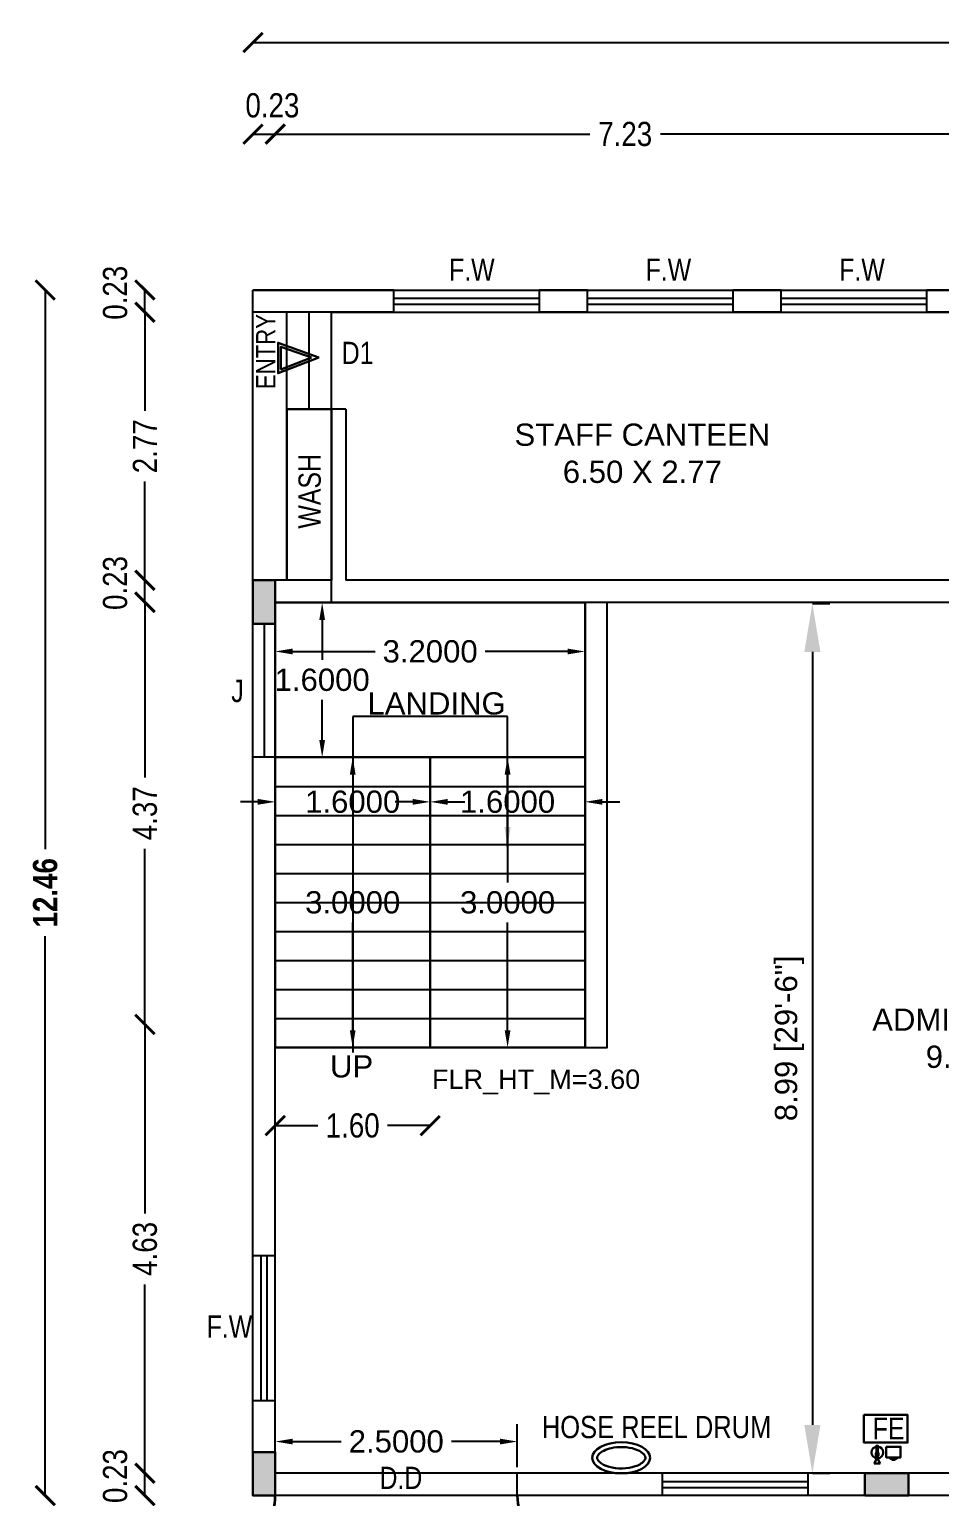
# Model space of a CAD drawing. Header units: metres. Extents: x -488 to 4759, y 38 to 2071.
# Drawn here: x 3011.87 to 3021.27, y 61.54 to 76.71 of the extents above; entities that cross this region are included whole.
import ezdxf

# ---------------------------------------------------------------- set-up
doc = ezdxf.new("R2010")
doc.units = ezdxf.units.M
doc.header["$MEASUREMENT"] = 0
doc.linetypes.add('HIDDEN2', pattern=[0.1875, 0.125, -0.0625])
doc.layers.add('0 @ 1', color=7, linetype='Continuous')
doc.styles.add('2', font='swissc.ttf', dxfattribs={"height": 0.23})
doc.styles.add('CODE', font='swissc.ttf', dxfattribs={"height": 0.25})
doc.styles.add('sa1', font='', dxfattribs={"height": 72})
doc.styles.add('SH', font='swissc.ttf', dxfattribs={"height": 10})
doc.styles.get("Standard").update_dxf_attribs({"font": 'arial.ttf', "height": 0.23})
doc.styles.add('SUBBU3', font='swissl.ttf', dxfattribs={"width": 0.8})
doc.styles.get('sa1').set_extended_font_data('Abadi MT Condensed Light')
doc.dimstyles.new('OUTER', dxfattribs={"dimscale": 0, "dimtxt": 0.3, "dimasz": 0.18, "dimexe": 0.18, "dimexo": 0.0625, "dimgap": 0.09, "dimtad": 0, "dimzin": 0, "dimdsep": 46, "dimtxsty": 'CODE', "dimcen": 0.09, "dimse1": 1, "dimse2": 1, "dimclrd": 8, "dimclrt": 1, "dimadec": 0, "dimazin": 0, "dimtfac": 1, "dimtofl": 0, "dimtmove": 0, "dimatfit": 3, "dimfxl": 0, "dimtolj": 1, "dimtzin": 0, "dimarcsym": 0})
doc.dimstyles.new('STANDARD$0', dxfattribs={"dimtxt": 0.23, "dimasz": 3, "dimexe": 3, "dimexo": 1, "dimgap": 1.5, "dimtad": 1, "dimdec": 1, "dimzin": 1, "dimdsep": 46, "dimlunit": 4, "dimtxsty": 'Standard', "dimblk": 'OBLIQUE', "dimcen": 0.09375, "dimdle": 1, "dimclrd": 8, "dimclre": 8, "dimclrt": 7, "dimadec": 1, "dimazin": 0, "dimtfac": 1, "dimtdec": 1, "dimtix": 1, "dimtmove": 2, "dimatfit": 3, "dimldrblk": 'ARCHTICK', "dimfxl": 0, "dimfrac": 2, "dimtolj": 1, "dimtzin": 0, "dimarcsym": 0})

# ---------------------------------------------------------------- blocks, each defined once
blk = doc.blocks.new('_ArchTick')
at = {"const_width": 0.15}
blk.add_lwpolyline([(-0.5, -0.5), (0.5, 0.5)], dxfattribs=at)
blk = doc.blocks.new('*D344')
at = {"color": 0, "lineweight": -2}
for p, q in [((3013.064526788767, 73.78385560971608), (3013.064526788767, 72.76336859672908)), ((3013.064526788767, 71.01385560971609), (3013.064526788767, 72.0343426227031))]:
    blk.add_line(p, q, dxfattribs=at)
at = {"layer": 'Defpoints', "color": 0, "lineweight": -2}
for p in [(3013.064526788767, 73.78385560971608), (3015.324834637593, 73.78385560971608), (3024.726097489341, 71.01385560971609)]:
    blk.add_point(p, dxfattribs=at)
at = {"color": 0, "lineweight": -2, "xscale": 0.2, "yscale": 0.2, "zscale": 0.2}
for p, rotation in [((3013.064526788767, 73.78385560971608), 90), ((3013.064526788767, 71.01385560971609), 270)]:
    blk.add_blockref('_ArchTick', p, dxfattribs=dict(at, rotation=rotation))
at = {"color": 0, "lineweight": -2, "insert": (3013.064526788766, 72.39885560971523), "char_height": 0.25, "attachment_point": 5, "rotation": 90, "style": 'CODE'}
blk.add_mtext('\\A1;2.77', dxfattribs=at)
blk = doc.blocks.new('*D343')
at = {"color": 0, "lineweight": -2}
blk.add_line((3013.064526788769, 73.78385560971608), (3013.064526788769, 74.01385560971609), dxfattribs=at)
at = {"layer": 'Defpoints', "color": 0, "lineweight": -2}
for p in [(3013.064526788769, 74.01385560971609), (3015.335089727152, 74.01385560971609), (3015.324834637596, 73.78385560971608)]:
    blk.add_point(p, dxfattribs=at)
at = {"color": 0, "lineweight": -2, "xscale": 0.2, "yscale": 0.2, "zscale": 0.2}
for p, rotation in [((3013.064526788769, 74.01385560971609), 90), ((3013.064526788769, 73.78385560971608), 270)]:
    blk.add_blockref('_ArchTick', p, dxfattribs=dict(at, rotation=rotation))
at = {"color": 0, "lineweight": -2, "insert": (3012.757154728518, 73.98550231707418), "char_height": 0.25, "attachment_point": 5, "rotation": 90, "style": 'CODE'}
blk.add_mtext('\\A1;0.23', dxfattribs=at)
blk = doc.blocks.new('*D342')
at = {"color": 0, "lineweight": -2}
blk.add_line((3013.064526788767, 61.5538556097147), (3013.064526788767, 61.78385560971472), dxfattribs=at)
at = {"layer": 'Defpoints', "color": 0, "lineweight": -2}
for p in [(3013.064526788767, 61.78385560971472), (3015.550877164955, 61.78385560971472), (3015.581681575174, 61.5538556097147)]:
    blk.add_point(p, dxfattribs=at)
at = {"color": 0, "lineweight": -2, "xscale": 0.2, "yscale": 0.2, "zscale": 0.2}
for p, rotation in [((3013.064526788767, 61.78385560971472), 90), ((3013.064526788767, 61.5538556097147), 270)]:
    blk.add_blockref('_ArchTick', p, dxfattribs=dict(at, rotation=rotation))
at = {"color": 0, "lineweight": -2, "insert": (3012.757154728517, 61.7555023170728), "char_height": 0.25, "attachment_point": 5, "rotation": 90, "style": 'CODE'}
blk.add_mtext('\\A1;0.23', dxfattribs=at)
blk = doc.blocks.new('*D341')
at = {"color": 0, "lineweight": -2}
for p, q in [((3012.03451655373, 74.01385560971609), (3012.03451655373, 68.23322864870372)), ((3012.03451655373, 61.55377051886015), (3012.03451655373, 67.33439747987254))]:
    blk.add_line(p, q, dxfattribs=at)
at = {"layer": 'Defpoints', "color": 0, "lineweight": -2}
for p in [(3012.03451655373, 74.01385560971609), (3014.180629153655, 74.01385560971609), (3014.180629153655, 61.55377051886015)]:
    blk.add_point(p, dxfattribs=at)
at = {"color": 0, "lineweight": -2, "xscale": 0.2, "yscale": 0.2, "zscale": 0.2}
for p, rotation in [((3012.03451655373, 74.01385560971609), 90), ((3012.03451655373, 61.55377051886015), 270)]:
    blk.add_blockref('_ArchTick', p, dxfattribs=dict(at, rotation=rotation))
at = {"color": 0, "lineweight": -2, "insert": (3012.03451655373, 67.78381306428726), "char_height": 0.25, "attachment_point": 5, "rotation": 90, "style": 'CODE'}
blk.add_mtext('\\A1;{\\fSwis721 Cn BT|b1|i0|c0|p34;12.46}', dxfattribs=at)
blk = doc.blocks.new('*D340')
at = {"color": 0, "lineweight": -2}
for p, q in [((3014.410629153654, 75.62499919950709), (3017.661278504303, 75.62499919950709)), ((3021.640629153653, 75.62499919950709), (3018.389979803004, 75.62499919950709))]:
    blk.add_line(p, q, dxfattribs=at)
at = {"layer": 'Defpoints', "color": 0, "lineweight": -2}
for p in [(3021.640629153653, 75.62499919950709), (3021.640629153653, 73.21404854164234), (3014.410629153654, 68.1602688654873)]:
    blk.add_point(p, dxfattribs=at)
at = {"color": 0, "lineweight": -2, "xscale": 0.2, "yscale": 0.2, "zscale": 0.2, "rotation": 180}
blk.add_blockref('_ArchTick', (3014.410629153654, 75.62499919950709), dxfattribs=at)
at = {"color": 0, "lineweight": -2, "xscale": 0.2, "yscale": 0.2, "zscale": 0.2}
blk.add_blockref('_ArchTick', (3021.640629153653, 75.62499919950709), dxfattribs=at)
at = {"color": 0, "lineweight": -2, "insert": (3018.025629153653, 75.62499919950709), "char_height": 0.25, "attachment_point": 5, "style": 'CODE'}
blk.add_mtext('\\A1;7.23', dxfattribs=at)
blk = doc.blocks.new('*D334')
at = {"color": 0, "lineweight": -2}
blk.add_line((3014.180629153654, 75.62499919950709), (3014.410629153654, 75.62499919950709), dxfattribs=at)
at = {"layer": 'Defpoints', "color": 0, "lineweight": -2}
for p in [(3014.410629153654, 75.62499919950709), (3014.180629153654, 73.21404854164234), (3014.410629153654, 73.17479518639105)]:
    blk.add_point(p, dxfattribs=at)
at = {"color": 0, "lineweight": -2, "xscale": 0.2, "yscale": 0.2, "zscale": 0.2, "rotation": 180}
blk.add_blockref('_ArchTick', (3014.180629153654, 75.62499919950709), dxfattribs=at)
at = {"color": 0, "lineweight": -2, "xscale": 0.2, "yscale": 0.2, "zscale": 0.2}
blk.add_blockref('_ArchTick', (3014.410629153654, 75.62499919950709), dxfattribs=at)
at = {"color": 0, "lineweight": -2, "insert": (3014.381159871079, 75.92094792784948), "char_height": 0.25, "attachment_point": 5, "style": 'CODE'}
blk.add_mtext('\\A1;0.23', dxfattribs=at)
blk = doc.blocks.new('*D333')
at = {"color": 0, "lineweight": -2}
for p, q in [((3014.180629153654, 76.57185114558592), (3021.576700582227, 76.57185114558592)), ((3029.870629153658, 76.57185114558592), (3022.474557725085, 76.57185114558592))]:
    blk.add_line(p, q, dxfattribs=at)
at = {"layer": 'Defpoints', "color": 0, "lineweight": -2}
for p in [(3029.870629153658, 76.57185114558592), (3014.180629153654, 74.01385560971609), (3029.870629153658, 74.01394070057061)]:
    blk.add_point(p, dxfattribs=at)
at = {"color": 0, "lineweight": -2, "xscale": 0.2, "yscale": 0.2, "zscale": 0.2, "rotation": 180}
blk.add_blockref('_ArchTick', (3014.180629153654, 76.57185114558592), dxfattribs=at)
at = {"color": 0, "lineweight": -2, "xscale": 0.2, "yscale": 0.2, "zscale": 0.2}
blk.add_blockref('_ArchTick', (3029.870629153658, 76.57185114558592), dxfattribs=at)
at = {"color": 0, "lineweight": -2, "insert": (3022.025629153656, 76.57185114558592), "char_height": 0.25, "attachment_point": 5, "style": 'CODE'}
blk.add_mtext('\\A1;{\\fSwis721 Cn BT|b1|i0|c0|p34;15.69}', dxfattribs=at)
blk = doc.blocks.new('*D331')
at = {"color": 0, "lineweight": -2}
blk.add_line((3013.064526788767, 70.78385560971608), (3013.064526788767, 71.01385560971609), dxfattribs=at)
at = {"layer": 'Defpoints', "color": 0, "lineweight": -2}
for p in [(3013.064526788767, 71.01385560971609), (3015.335089727151, 71.01385560971609), (3015.324834637594, 70.78385560971608)]:
    blk.add_point(p, dxfattribs=at)
at = {"color": 0, "lineweight": -2, "xscale": 0.2, "yscale": 0.2, "zscale": 0.2}
for p, rotation in [((3013.064526788767, 71.01385560971609), 90), ((3013.064526788767, 70.78385560971608), 270)]:
    blk.add_blockref('_ArchTick', p, dxfattribs=dict(at, rotation=rotation))
at = {"color": 0, "lineweight": -2, "insert": (3012.757154728517, 70.98550231707418), "char_height": 0.25, "attachment_point": 5, "rotation": 90, "style": 'CODE'}
blk.add_mtext('\\A1;0.23', dxfattribs=at)
blk = doc.blocks.new('rghfhgh')
at = {"color": 0, "lineweight": 30}
for p, q in [((15101.25804866553, 2367.909093292932), (15101.25804866553, 2367.846075584584)), ((15101.27426524593, 2367.909093292932), (15101.27426524593, 2367.846075584584)), ((15101.25804866553, 2367.846075584584), (15101.23610933175, 2367.801164186234)), ((15101.27426524593, 2367.846075584584), (15101.29620457971, 2367.801164186234))]:
    blk.add_line(p, q, dxfattribs=at)
at = {"color": 0, "lineweight": 30, "ltscale": 0.1}
blk.add_line((15101.29620457971, 2367.801164186234), (15101.23610933175, 2367.801164186234), dxfattribs=at)
blk.add_lwpolyline([(15101.12871377092, 2368.302975513704), (15101.58099971712, 2368.302975513704), (15101.58099971712, 2368.016131758046), (15101.12871377092, 2368.016131758046)], close=True, dxfattribs=at)
at = {"color": 0, "lineweight": 30}
for points in [[(15101.28082358301, 2367.87857679072), (15101.25177041681, 2367.87857679072), (15101.25177041681, 2367.909093292932), (15101.28082358301, 2367.909093292932)], [(15101.27426524593, 2367.909093292932), (15101.25804866553, 2367.909093292932), (15101.25804866553, 2367.984697797679), (15101.27426524593, 2367.984697797679)], [(15101.35923944635, 2367.974103222953), (15101.50749382811, 2367.974103222953), (15101.50749382811, 2367.86379750112), (15101.35923944635, 2367.86379750112)]]:
    blk.add_lwpolyline(points, close=True, dxfattribs=at)
blk.add_circle((15101.26864177989, 2367.914814723333), 0.0611064110151822, dxfattribs=at)
blk.add_arc((15101.43435912697, 2367.882565515897), 0.0446182671609306, 204.8746982946096, 335.1253017053903, dxfattribs=at)
at = {"color": 0, "lineweight": 30, "style": 'SH'}
blk.add_text('FE', height=0.2239488000000001, dxfattribs=at).set_placement((15101.22092911094, 2368.050078689602))
blk = doc.blocks.new('*D200')
at = {"color": 0, "linetype": 'Continuous', "lineweight": -2}
for p, q in [((3014.410629153646, 68.78635560971566), (3014.410629153646, 68.90385560971565)), ((3016.01062915365, 68.78635560971566), (3016.01062915365, 68.90385560971565)), ((3014.230629153646, 68.72385560971566), (3014.050629153647, 68.72385560971566)), ((3016.190629153649, 68.72385560971566), (3016.370629153649, 68.72385560971566))]:
    blk.add_line(p, q, dxfattribs=at)
for points in [[(3014.230629153646, 68.75385560971566), (3014.230629153646, 68.69385560971565), (3014.410629153646, 68.72385560971566)], [(3016.190629153649, 68.75385560971566), (3016.190629153649, 68.69385560971565), (3016.01062915365, 68.72385560971566)]]:
    blk.add_solid(points, dxfattribs=at)
at = {"layer": 'Defpoints', "color": 0, "linetype": 'Continuous', "lineweight": -2}
for p in [(3014.410629153646, 68.72385560971566), (3016.01062915365, 68.72385560971566), (3016.01062915365, 68.72385560971566)]:
    blk.add_point(p, dxfattribs=at)
at = {"color": 0, "linetype": 'Continuous', "insert": (3015.210629153647, 68.72385560971566), "char_height": 0.23, "attachment_point": 5}
blk.add_mtext('\\A1;1.6000', dxfattribs=at)
blk = doc.blocks.new('*D201')
at = {"color": 0, "linetype": 'Continuous', "lineweight": -2}
for p, q in [((3016.01062915365, 68.78635560971566), (3016.01062915365, 68.90385560971565)), ((3017.610629153653, 68.78635560971566), (3017.610629153653, 68.90385560971565)), ((3015.830629153649, 68.72385560971566), (3015.65062915365, 68.72385560971566)), ((3017.790629153653, 68.72385560971566), (3017.970629153654, 68.72385560971566))]:
    blk.add_line(p, q, dxfattribs=at)
for points in [[(3015.830629153649, 68.75385560971566), (3015.830629153649, 68.69385560971565), (3016.01062915365, 68.72385560971566)], [(3017.790629153653, 68.75385560971566), (3017.790629153653, 68.69385560971565), (3017.610629153653, 68.72385560971566)]]:
    blk.add_solid(points, dxfattribs=at)
at = {"layer": 'Defpoints', "color": 0, "linetype": 'Continuous', "lineweight": -2}
for p in [(3016.01062915365, 68.72385560971566), (3017.610629153653, 68.72385560971566), (3017.610629153653, 68.72385560971566)]:
    blk.add_point(p, dxfattribs=at)
at = {"color": 0, "linetype": 'Continuous', "insert": (3016.810629153651, 68.72385560971566), "char_height": 0.23, "attachment_point": 5}
blk.add_mtext('\\A1;1.6000', dxfattribs=at)
blk = doc.blocks.new('*D202')
at = {"color": 0, "linetype": 'Continuous', "lineweight": -2}
for p, q in [((3014.922311583697, 70.78385560971597), (3015.07524689698, 70.78385560971597)), ((3014.922311583697, 69.18385560971606), (3015.07524689698, 69.18385560971606))]:
    blk.add_line(p, q, dxfattribs=at)
at = {"color": 0, "lineweight": -2}
for p, q in [((3014.89524689698, 70.60385560971596), (3014.89524689698, 70.19128739689201)), ((3014.89524689698, 69.36385560971607), (3014.89524689698, 69.77642382254004))]:
    blk.add_line(p, q, dxfattribs=at)
at = {"color": 0, "linetype": 'Continuous', "lineweight": -2}
for points in [[(3014.86524689698, 70.60385560971596), (3014.92524689698, 70.60385560971596), (3014.89524689698, 70.78385560971597)], [(3014.86524689698, 69.36385560971607), (3014.92524689698, 69.36385560971607), (3014.89524689698, 69.18385560971606)]]:
    blk.add_solid(points, dxfattribs=at)
at = {"layer": 'Defpoints', "color": 0, "linetype": 'Continuous', "lineweight": -2}
for p in [(3014.859811583697, 70.78385560971597), (3014.89524689698, 70.78385560971597), (3014.859811583697, 69.18385560971606)]:
    blk.add_point(p, dxfattribs=at)
at = {"color": 0, "linetype": 'Continuous', "insert": (3014.89524689698, 69.98385560971515), "char_height": 0.23, "attachment_point": 5}
blk.add_mtext('\\A1;1.6000', dxfattribs=at)
blk = doc.blocks.new('*D244')
at = {"color": 0, "lineweight": -2}
for p, q in [((3013.064526788769, 70.7889407005703), (3013.064526788769, 68.97375205124702)), ((3013.064526788769, 66.42385560971596), (3013.064526788769, 68.23904425903923))]:
    blk.add_line(p, q, dxfattribs=at)
at = {"layer": 'Defpoints', "color": 0, "lineweight": -2}
for p in [(3014.410629153655, 70.7889407005703), (3013.064526788769, 66.42385560971596), (3014.410629153655, 66.42385560971596)]:
    blk.add_point(p, dxfattribs=at)
at = {"color": 0, "lineweight": -2, "xscale": 0.2, "yscale": 0.2, "zscale": 0.2}
for p, rotation in [((3013.064526788769, 70.7889407005703), 90), ((3013.064526788769, 66.42385560971596), 270)]:
    blk.add_blockref('_ArchTick', p, dxfattribs=dict(at, rotation=rotation))
at = {"color": 0, "lineweight": -2, "insert": (3013.064526788768, 68.60639815514224), "char_height": 0.25, "attachment_point": 5, "rotation": 90, "style": 'CODE'}
blk.add_mtext('\\A1;4.37', dxfattribs=at)
blk = doc.blocks.new('*D238')
at = {"color": 0, "lineweight": -2}
for p, q in [((3013.064526788767, 66.42385560971596), (3013.064526788767, 64.47056015516989)), ((3013.064526788767, 61.78385560971472), (3013.064526788767, 63.73715106426079))]:
    blk.add_line(p, q, dxfattribs=at)
at = {"layer": 'Defpoints', "color": 0, "lineweight": -2}
for p in [(3017.840629153655, 66.42385560971596), (3013.064526788767, 61.78385560971472), (3017.840629153655, 61.78385560971472)]:
    blk.add_point(p, dxfattribs=at)
at = {"color": 0, "lineweight": -2, "xscale": 0.2, "yscale": 0.2, "zscale": 0.2}
for p, rotation in [((3013.064526788767, 66.42385560971596), 90), ((3013.064526788767, 61.78385560971472), 270)]:
    blk.add_blockref('_ArchTick', p, dxfattribs=dict(at, rotation=rotation))
at = {"color": 0, "lineweight": -2, "insert": (3013.064526788766, 64.10385560971447), "char_height": 0.25, "attachment_point": 5, "rotation": 90, "style": 'CODE'}
blk.add_mtext('\\A1;4.63', dxfattribs=at)
blk = doc.blocks.new('*D205')
at = {"color": 0, "linetype": 'Continuous', "lineweight": -2}
for p, q in [((3015.273129153654, 69.18385560971612), (3015.390629153663, 69.18385560971612)), ((3015.210629153663, 69.00385560971611), (3015.210629153663, 67.89136584164187)), ((3015.210629153663, 66.3638556097204), (3015.210629153663, 67.47634537779464)), ((3015.273129153654, 66.1838556097204), (3015.390629153663, 66.1838556097204))]:
    blk.add_line(p, q, dxfattribs=at)
for points in [[(3015.180629153663, 69.00385560971611), (3015.240629153663, 69.00385560971611), (3015.210629153663, 69.18385560971612)], [(3015.180629153663, 66.3638556097204), (3015.240629153663, 66.3638556097204), (3015.210629153663, 66.1838556097204)]]:
    blk.add_solid(points, dxfattribs=at)
at = {"layer": 'Defpoints', "color": 0, "linetype": 'Continuous', "lineweight": -2}
for p in [(3015.210629153655, 69.18385560971612), (3015.210629153655, 66.1838556097204), (3015.210629153663, 66.1838556097204)]:
    blk.add_point(p, dxfattribs=at)
at = {"color": 0, "linetype": 'Continuous', "insert": (3015.210629153663, 67.6838556097174), "char_height": 0.23, "attachment_point": 5}
blk.add_mtext('\\A1;3.0000', dxfattribs=at)
blk = doc.blocks.new('*D206')
at = {"color": 0, "linetype": 'Continuous', "lineweight": -2}
for p, q in [((3016.873129153654, 69.18385560971612), (3016.990629153664, 69.18385560971612)), ((3016.810629153664, 69.00385560971611), (3016.810629153664, 67.89136584164187)), ((3016.810629153664, 66.3638556097204), (3016.810629153664, 67.47634537779464)), ((3016.873129153654, 66.1838556097204), (3016.990629153664, 66.1838556097204))]:
    blk.add_line(p, q, dxfattribs=at)
for points in [[(3016.780629153664, 69.00385560971611), (3016.840629153664, 69.00385560971611), (3016.810629153664, 69.18385560971612)], [(3016.780629153664, 66.3638556097204), (3016.840629153664, 66.3638556097204), (3016.810629153664, 66.1838556097204)]]:
    blk.add_solid(points, dxfattribs=at)
at = {"layer": 'Defpoints', "color": 0, "linetype": 'Continuous', "lineweight": -2}
for p in [(3016.810629153654, 69.18385560971612), (3016.810629153654, 66.1838556097204), (3016.810629153664, 66.1838556097204)]:
    blk.add_point(p, dxfattribs=at)
at = {"color": 0, "linetype": 'Continuous', "insert": (3016.810629153664, 67.6838556097174), "char_height": 0.23, "attachment_point": 5}
blk.add_mtext('\\A1;3.0000', dxfattribs=at)
blk = doc.blocks.new('*D207')
at = {"color": 0, "linetype": 'Continuous', "lineweight": -2}
for p, q in [((3014.410629153654, 70.34040017460919), (3014.410629153654, 70.45790017460921)), ((3017.610629153653, 70.34040017460919), (3017.610629153653, 70.45790017460921))]:
    blk.add_line(p, q, dxfattribs=at)
at = {"color": 0, "lineweight": -2}
for p, q in [((3014.590629153655, 70.27790017460919), (3015.44368508817, 70.27790017460919)), ((3017.430629153655, 70.27790017460919), (3016.577573219138, 70.27790017460919))]:
    blk.add_line(p, q, dxfattribs=at)
at = {"color": 0, "linetype": 'Continuous', "lineweight": -2}
for points in [[(3014.590629153655, 70.30790017460919), (3014.590629153655, 70.24790017460919), (3014.410629153654, 70.27790017460919)], [(3017.430629153655, 70.30790017460919), (3017.430629153655, 70.24790017460919), (3017.610629153653, 70.27790017460919)]]:
    blk.add_solid(points, dxfattribs=at)
at = {"layer": 'Defpoints', "color": 0, "linetype": 'Continuous', "lineweight": -2}
for p in [(3014.410629153654, 70.27790017460919), (3017.610629153653, 70.27790017460919), (3017.610629153653, 70.27790017460919)]:
    blk.add_point(p, dxfattribs=at)
at = {"color": 0, "linetype": 'Continuous', "insert": (3016.010629153654, 70.27790017460919), "char_height": 0.23, "attachment_point": 5}
blk.add_mtext('\\A1;3.2000', dxfattribs=at)
blk = doc.blocks.new('*D232')
at = {"color": 0, "lineweight": -2}
for p, q in [((3014.410629153654, 65.37786257929605), (3014.850823958849, 65.37786257929605)), ((3016.010629153652, 65.37786257929605), (3015.570434348458, 65.37786257929605))]:
    blk.add_line(p, q, dxfattribs=at)
at = {"layer": 'Defpoints', "color": 0, "lineweight": -2}
for p in [(3014.410629153654, 66.18385560972038), (3016.010629153652, 66.1838556097204), (3016.010629153652, 65.37786257929605)]:
    blk.add_point(p, dxfattribs=at)
at = {"color": 0, "lineweight": -2, "xscale": 0.2, "yscale": 0.2, "zscale": 0.2, "rotation": 180}
blk.add_blockref('_ArchTick', (3014.410629153654, 65.37786257929605), dxfattribs=at)
at = {"color": 0, "lineweight": -2, "xscale": 0.2, "yscale": 0.2, "zscale": 0.2}
blk.add_blockref('_ArchTick', (3016.010629153652, 65.37786257929605), dxfattribs=at)
at = {"color": 0, "lineweight": -2, "insert": (3015.210629153653, 65.37786257929605), "char_height": 0.25, "attachment_point": 5, "style": 'CODE'}
blk.add_mtext('\\A1;1.60', dxfattribs=at)
blk = doc.blocks.new('*D217')
at = {"color": 0, "lineweight": -2}
for p, q in [((3014.410629153654, 61.84635560971469), (3014.410629153654, 62.29231637556354)), ((3016.910629153654, 61.84635560971469), (3016.910629153654, 62.29231637556354)), ((3014.590629153655, 62.11231637556352), (3015.091645524732, 62.11231637556352)), ((3016.730629153654, 62.11231637556352), (3016.229612782576, 62.11231637556352))]:
    blk.add_line(p, q, dxfattribs=at)
for points in [[(3014.590629153655, 62.14231637556352), (3014.590629153655, 62.08231637556354), (3014.410629153654, 62.11231637556352)], [(3016.730629153654, 62.14231637556352), (3016.730629153654, 62.08231637556354), (3016.910629153654, 62.11231637556352)]]:
    blk.add_solid(points, dxfattribs=at)
at = {"layer": 'Defpoints', "color": 0, "lineweight": -2}
for p in [(3016.910629153654, 62.11231637556352), (3014.410629153654, 61.78385560971469), (3016.910629153654, 61.78385560971469)]:
    blk.add_point(p, dxfattribs=at)
at = {"color": 0, "insert": (3015.660629153654, 62.11231637556352), "char_height": 0.23, "attachment_point": 5}
blk.add_mtext('\\A1;2.5000', dxfattribs=at)
blk = doc.blocks.new('*D218')
at = {"color": 0, "lineweight": -2}
for p, q in [((3019.959194907965, 70.77385560969626), (3020.139194907966, 70.77385560969626)), ((3019.959194907965, 61.78385560971472), (3020.139194907966, 61.78385560971472))]:
    blk.add_line(p, q, dxfattribs=at)
at = {"color": 4, "lineweight": -2}
blk.add_line((3019.959194907965, 70.27385560969626), (3019.959194907965, 62.28385560971472), dxfattribs=at)
for points in [[(3019.875861574631, 70.27385560969626), (3020.042528241299, 70.27385560969626), (3019.959194907965, 70.77385560969626)], [(3019.875861574631, 62.28385560971472), (3020.042528241299, 62.28385560971472), (3019.959194907965, 61.78385560971472)]]:
    blk.add_solid(points, dxfattribs=at)
at = {"layer": 'Defpoints', "color": 0, "lineweight": -2}
for p in [(3019.959194907956, 70.77385560969626), (3019.959194907956, 61.78385560971472), (3019.959194907965, 61.78385560971472)]:
    blk.add_point(p, dxfattribs=at)
at = {"color": 1, "lineweight": 0, "insert": (3019.721797227201, 66.27885560970462), "char_height": 0.23, "attachment_point": 5, "rotation": 90}
blk.add_mtext('8.99 [29\'-6"]', dxfattribs=at)

msp = doc.modelspace()

# ---------------------------------------------------------------- hatches: boundary and pattern name
at = {"lineweight": 30}
h = msp.add_hatch(color=256, dxfattribs=at)
h.dxf.hatch_style = 1
h.paths.add_polyline_path([(3014.410629153654, 70.5639407005699), (3014.410629153654, 71.01394070057061), (3014.180629153654, 71.01385560971606), (3014.180629153654, 70.56385560971535)])
h = msp.add_hatch(color=256, dxfattribs=at)
h.dxf.hatch_style = 1
h.paths.add_polyline_path([(3014.410629153654, 61.55385560971467), (3014.410629153654, 62.00385560971539), (3014.180629153654, 62.00377051886085), (3014.180629153654, 61.55377051886012)])
h = msp.add_hatch(color=256, dxfattribs=at)
h.dxf.hatch_style = 1
h.paths.add_polyline_path([(3020.95236319013, 61.78385560971604), (3020.502363190133, 61.78385560971604), (3020.502448280988, 61.55385560971467), (3020.952448280985, 61.55385560971467)])

# ---------------------------------------------------------------- linework, layer by layer
for p, q in [((3014.180629153654, 73.78385560971604), (3014.180629153654, 74.01385560971609)), ((3015.637129153653, 74.01385560971609), (3014.180629153654, 74.01385560971609)), ((3015.637129153653, 73.78385560971469), (3015.637129153653, 74.0138556097147)), ((3017.637129153655, 74.01385560971609), (3017.137129153653, 74.01385560971609)), ((3017.137129153653, 74.0138556097147), (3017.137129153653, 73.78385560971469)), ((3017.637129153655, 73.78385560971604), (3017.637129153655, 74.01385560971609)), ((3019.637129153654, 74.01385560971609), (3019.137129153655, 74.01385560971609)), ((3019.137129153655, 74.01385560971609), (3019.137129153655, 73.78385560971604)), ((3019.637129153654, 73.78385560971469), (3019.637129153654, 74.0138556097147)), ((3022.640629153653, 74.01385560971609), (3021.137129153653, 74.01385560971609)), ((3021.137129153653, 74.0138556097147), (3021.137129153653, 73.78385560971469)), ((3015.637129153653, 73.92885560971604), (3017.137129153653, 73.92885560971604)), ((3015.637129153653, 73.8688556097147), (3017.137129153653, 73.8688556097147)), ((3017.637129153655, 73.92885560971604), (3019.137129153655, 73.92885560971604)), ((3017.637129153655, 73.86885560971609), (3019.137129153655, 73.86885560971609)), ((3019.637129153654, 73.92885560971604), (3021.137129153653, 73.92885560971604)), ((3019.637129153654, 73.8688556097147), (3021.137129153653, 73.8688556097147)), ((3015.637129153653, 73.78385560971604), (3014.180629153654, 73.78385560971604)), ((3014.530629153653, 72.78385560971606), (3014.530629153653, 73.78385560971604)), ((3014.760629153656, 72.78385560971606), (3014.760629153656, 73.78385560971604)), ((3014.990629153652, 72.78385560971606), (3014.990629153652, 73.78385560971604)), ((3017.637129153655, 73.78385560971604), (3017.137129153653, 73.78385560971604)), ((3019.637129153654, 73.78385560971604), (3019.137129153655, 73.78385560971604)), ((3022.640629153653, 73.78385560971604), (3021.137129153653, 73.78385560971604)), ((3014.530629153653, 72.78385560971606), (3014.530629153653, 71.01385560971606)), ((3014.990629153652, 72.78385560971606), (3014.990629153652, 71.01385560971606)), ((3015.140629153653, 72.78385560971606), (3014.990629153652, 72.78385560971606)), ((3015.140629153653, 72.78385560971606), (3015.140629153653, 71.01385560971606)), ((3014.180629153654, 70.03385560971604), (3014.180629153654, 71.01385560971606)), ((3014.990629153652, 71.01385560971606), (3014.180629153654, 71.01385560971606)), ((3024.41062915365, 71.01385560971606), (3015.140629153653, 71.01385560971606)), ((3014.410629153654, 64.03385560971469), (3014.410629153654, 70.78385560971604)), ((3017.610629153653, 70.78385560971604), (3014.410629153654, 70.78385560971604)), ((3017.610629153653, 66.42385560971593), (3017.610629153653, 70.78385560971604)), ((3026.910629153654, 70.78385560971604), (3017.84062915365, 70.78385560971604)), ((3017.840629153655, 66.42385560971593), (3017.840629153655, 70.78385560971604)), ((3014.410629153654, 69.18385560971609), (3016.010629153652, 69.18385560972035)), ((3016.01062915366, 66.18385560972038), (3016.010629153652, 69.18385560971609)), ((3014.410629153655, 68.88385560971614), (3016.010629153653, 68.8838556097204)), ((3014.410629153655, 68.58385560971612), (3016.010629153654, 68.58385560972036)), ((3014.180629153654, 67.03385560971469), (3014.180629153654, 68.53385560971469)), ((3014.410629153656, 68.28385560971614), (3016.010629153655, 68.28385560972036)), ((3014.410629153657, 67.98385560971616), (3016.010629153655, 67.98385560972041)), ((3014.410629153658, 67.68385560971615), (3016.010629153656, 67.68385560972038)), ((3014.410629153659, 67.38385560971614), (3016.010629153657, 67.3838556097204)), ((3014.410629153659, 67.08385560971618), (3016.010629153658, 67.08385560972039)), ((3014.41062915366, 66.78385560971617), (3016.010629153659, 66.78385560972038)), ((3014.410629153661, 66.48385560971617), (3016.010629153659, 66.48385560972042)), ((3014.410629153662, 66.18385560971616), (3016.01062915366, 66.18385560972038)), ((3014.180629153654, 64.03385560971469), (3014.180629153654, 65.53385560971469)), ((3014.180629153654, 64.03385560971469), (3014.410629153654, 64.03385560971469)), ((3014.265629153653, 62.53385560971469), (3014.265629153653, 64.03385560971469)), ((3014.325629153651, 62.53385560971469), (3014.325629153651, 64.03385560971469)), ((3014.180629153654, 61.55385560971467), (3014.180629153654, 62.53385560971469)), ((3014.410629153654, 62.53385560971469), (3014.180629153654, 62.53385560971469)), ((3014.410629153654, 61.55385560971467), (3014.410629153654, 62.53385560971469)), ((3018.410629153654, 61.78385560971469), (3016.910629153654, 61.78385560971469)), ((3016.910629153654, 61.55385560971467), (3016.910629153654, 61.78385560971469)), ((3018.410629153654, 61.55385560971467), (3018.410629153654, 61.78385560971469)), ((3021.410629153654, 61.78385560971469), (3019.910629153654, 61.78385560971469)), ((3019.910629153654, 61.78385560971469), (3019.910629153654, 61.55385560971467)), ((3018.410629153654, 61.69885560971465), (3019.910629153654, 61.69885560971465)), ((3018.410629153654, 61.63885560971471), (3019.910629153654, 61.63885560971471)), ((3014.410629153654, 61.55385560971467), (3014.180629153654, 61.55385560971467)), ((3018.410629153654, 61.55385560971467), (3016.910629153654, 61.55385560971467)), ((3021.410629153654, 61.55385560971467), (3019.910629153654, 61.55385560971467))]:
    msp.add_line(p, q)
at = {"lineweight": 13}
for p, q in [((3015.637129153653, 74.0138556097147), (3017.137129153653, 74.0138556097147)), ((3017.637129153655, 74.01385560971609), (3019.137129153655, 74.01385560971609)), ((3019.637129153654, 74.0138556097147), (3021.137129153653, 74.0138556097147)), ((3015.637129153653, 73.78385560971469), (3017.137129153653, 73.78385560971469)), ((3017.637129153655, 73.78385560971604), (3019.137129153655, 73.78385560971604)), ((3019.637129153654, 73.78385560971469), (3021.137129153653, 73.78385560971469)), ((3014.180629153654, 62.53385560971469), (3014.180629153654, 64.03385560971469)), ((3014.410629153654, 62.53385560971469), (3014.410629153654, 64.03385560971469)), ((3018.410629153654, 61.78385560971469), (3019.910629153654, 61.78385560971469)), ((3018.410629153654, 61.55385560971467), (3019.910629153654, 61.55385560971467))]:
    msp.add_line(p, q, dxfattribs=at)
at = {"lineweight": -2}
for p, q in [((3014.990629153652, 72.78385560971606), (3014.530629153653, 72.78385560971606)), ((3014.30029433398, 69.18385560971609), (3014.299783772543, 70.5638996921864)), ((3015.210629153653, 69.60722607827915), (3015.210629153653, 66.13321383120342)), ((3014.410629153654, 69.18385560971609), (3014.180629153654, 69.18385560971609)), ((3016.010629153663, 69.18385560971609), (3017.610629153653, 69.18385560971609)), ((3016.010629153663, 68.88385560971614), (3017.610629153653, 68.88385560971614)), ((3016.010629153663, 68.58385560971612), (3017.610629153653, 68.58385560971612)), ((3016.010629153663, 68.28385560971614), (3017.610629153653, 68.28385560971614)), ((3016.010629153663, 67.98385560971616), (3017.610629153653, 67.98385560971616)), ((3016.010629153663, 67.68385560971615), (3017.610629153653, 67.68385560971615)), ((3016.010629153663, 67.38385560971614), (3017.610629153653, 67.38385560971614)), ((3016.010629153663, 67.08385560971618), (3017.610629153653, 67.08385560971618)), ((3016.010629153663, 66.78385560971617), (3017.610629153653, 66.78385560971617)), ((3016.010629153663, 66.48385560971617), (3017.610629153653, 66.48385560971617)), ((3016.910629153654, 61.55385560971467), (3014.410629153654, 61.55385560971467))]:
    msp.add_line(p, q, dxfattribs=at)
for points in [[(3014.180629153654, 74.01385560971609), (3029.870629153653, 74.01385560971609), (3029.870629153653, 61.55385560971467), (3014.180629153654, 61.55385560971467)], [(3014.180629153654, 74.01385560971609), (3029.870629153653, 74.01385560971609), (3029.870629153653, 61.55385560971467), (3014.180629153654, 61.55385560971467)], [(3014.990629153652, 73.78385560971604), (3029.640629153653, 73.78385560971604), (3029.640629153653, 70.78385560971604), (3026.910629153654, 70.78385560971604), (3026.910629153654, 61.78385560971469), (3014.410629153654, 61.78385560971469), (3014.410629153654, 66.18385560972038), (3017.840629153655, 66.18385560972038), (3017.840629153655, 70.78385560971604), (3014.990629153652, 70.78385560971604), (3014.990629153652, 73.78385560971604)], [(3014.990629153652, 73.78385560971604), (3029.640629153653, 73.78385560971604), (3029.640629153653, 70.78385560971604), (3026.910629153654, 70.78385560971604), (3026.910629153654, 61.78385560971469), (3014.410629153654, 61.78385560971469), (3014.410629153654, 66.18385560972038), (3017.840629153655, 66.18385560972038), (3017.840629153655, 70.78385560971604), (3014.990629153652, 70.78385560971604), (3014.990629153652, 73.78385560971604)]]:
    msp.add_lwpolyline(points, close=True)
at = {"lineweight": 30}
for points in [[(3014.859970440999, 73.31485210625098), (3014.859970440999, 73.31485210625098), (3014.439337541537, 73.46906361843571), (3014.439337541537, 73.15372088317667)], [(3014.785011870214, 73.31754239407087), (3014.469337541537, 73.4267310078219), (3014.469337541537, 73.19368649307285)], [(3014.410629153654, 70.5639407005699), (3014.180629153654, 70.56385560971535), (3014.180629153654, 71.01385560971606), (3014.410629153654, 71.01394070057061)], [(3014.410629153654, 61.55385560971467), (3014.180629153654, 61.55377051886012), (3014.180629153654, 62.00377051886085), (3014.410629153654, 62.00385560971539)], [(3020.95236319013, 61.78385560971604), (3020.952448280985, 61.55385560971467), (3020.502448280988, 61.55385560971467), (3020.502363190133, 61.78385560971604)]]:
    msp.add_lwpolyline(points, close=True, dxfattribs=at)
at = {"lineweight": -2}
for points in [[(3014.530629153653, 72.78385560971606), (3014.990629153652, 72.78385560971606), (3014.990629153652, 71.01385560971606), (3014.530629153653, 71.01385560971606)], [(3017.610629153653, 69.18385560971609), (3014.410629153654, 69.18385560971609), (3014.410629153654, 70.78385560971604), (3017.610629153653, 70.78385560971604)], [(3017.610629153653, 70.78385560971604), (3014.410629153654, 70.78385560971604), (3014.410629153654, 66.18385560972038), (3017.610629153655, 66.18385560972038)], [(3016.010629153652, 69.18385560971609), (3017.610629153653, 69.18385560971609), (3017.610629153653, 66.1838556097204), (3016.010629153652, 66.1838556097204)]]:
    msp.add_lwpolyline(points, close=True, dxfattribs=at)
at = {"linetype": 'Continuous'}
msp.add_lwpolyline([(3014.410629153654, 69.18385560971609), (3016.010629153663, 69.18385560971609), (3016.010629153658, 66.18385560972038), (3014.410629153648, 66.18385560972038)], close=True, dxfattribs=at)
at = {"lineweight": -2}
msp.add_lwpolyline([(3014.410629074413, 61.55434287548575, -0.2617659567693428), (3014.111100508201, 61.0210095291864), (3017.209775562526, 61.02100952918637, -0.2613005535369828), (3016.910629135189, 61.55434150435186), (3014.410629074413, 61.55434150435186)], format="xyb", close=True, dxfattribs=at)
at = {"lineweight": 35}
for centre, start, end in [((3013.78562905922, 61.55434287548499), 301.4239064857926, 0), ((3017.53562915038, 61.55434287548499), 180, 238.5760935142075)]:
    msp.add_arc(centre, 0.6250000151936188, start, end, dxfattribs=at)
at = {"lineweight": 30, "ltscale": 0.1}
msp.add_ellipse((3017.985130293395, 61.94485699917072), major_axis=(0.2992406637498389, -9.999999999999999e-17), ratio=0.5380331250385085, dxfattribs=at)
msp.add_open_spline([(3018.234370957145, 61.94485699917072), (3018.234370957145, 61.95505735822621), (3018.230548462879, 61.96679481483648), (3018.20428150811, 61.99608486511146), (3018.18167476533, 62.01208604735325), (3018.087508477972, 62.05236517968955), (3017.99027658309, 62.06308210284782), (3017.844406670762, 62.03962298203101), (3017.790845406887, 62.01588561286076), (3017.742138731139, 61.97310706104759), (3017.735986275837, 61.95751755358535), (3017.735795166171, 61.9327619207204), (3017.741603436914, 61.91742377731746), (3017.78242713422, 61.88089088395713), (3017.816897106313, 61.8625093705966), (3017.941402943435, 61.8272930226765), (3018.051986226294, 61.82986938931367), (3018.175638985596, 61.87203216582088), (3018.208890230262, 61.89579745109972), (3018.231768359501, 61.92710330358273), (3018.234370957145, 61.93635676178268), (3018.234370957145, 61.94485699917072)], degree=3, knots=[0, 0, 0, 0, 0.4495510292775406, 0.4495510292775406, 0.8991020585550809, 0.8991020585550809, 1.86125064225174, 1.86125064225174, 2.591965633378948, 2.591965633378948, 3.137439144814497, 3.137439144814497, 3.682912656250048, 3.682912656250048, 4.228386167685598, 4.228386167685598, 5.277254038722378, 5.277254038722378, 5.908562174187236, 5.908562174187236, 6.283185307179584, 6.283185307179584, 6.283185307179584, 6.283185307179584], dxfattribs=at)

# ---------------------------------------------------------------- block references
at = {"lineweight": -2}
msp.add_blockref('rghfhgh', (-12080.63766443375, -2305.915314004993), dxfattribs=at)

# ---------------------------------------------------------------- texts
at = {"lineweight": -2, "style": '2'}
msp.add_text('ENTRY', height=0.2, rotation=90, dxfattribs=at).set_placement((3014.412517387073, 72.98953748498998))
at = {"lineweight": 30, "style": '2'}
msp.add_text('HOSE REEL DRUM', height=0.23, dxfattribs=at).set_placement((3017.164539818119, 62.14733055438796))
at = {"char_height": 0.23, "width": 0.2619959266802485, "attachment_point": 1, "style": 'SUBBU3'}
for s, insert in [('F.W', (3016.205814401632, 74.33862083157895)), ('F.W', (3018.236579670293, 74.33862083157895)), ('F.W', (3020.236579670293, 74.33862083157895)), ('{\\C252;D1}', (3015.097226722048, 73.47895784477464)), ('J', (3013.955989540768, 69.98494669432762)), ('F.W', (3013.701794626542, 63.41548093545203)), ('{\\C252;D.D}', (3015.487429697756, 61.85199663218668))]:
    msp.add_mtext(s, dxfattribs=dict(at, insert=insert))
at = {"linetype": 'HIDDEN2', "lineweight": 9, "ltscale": 10, "char_height": 0.23, "attachment_point": 2, "style": 'sa1'}
for s, insert, width in [('{\\fArial|b0|i0|c0|p34;\\C252;STAFF CANTEEN\\P6.50 X 2.77}', (3018.202802366921, 72.63352218395698), 2.617961664392904), ('{\\fArial|b0|i0|c0|p34;\\C252;LANDING}', (3016.077266217092, 69.85630974675291), 1.616837695473629), ('{\\fArial|b0|i0|c0|p34;\\C252;ADMINISTRATION \\P9.07 X 9.00}', (3021.95181354722, 66.5876513643127), 3.845667650137681), ('{\\fArial|b0|i0|c0|p34;\\C252;UP}', (3015.199253899309, 66.10541663394922), 0.4465504991097867)]:
    msp.add_mtext(s, dxfattribs=dict(at, insert=insert, width=width))
at = {"insert": (3014.650666887652, 71.54765792793728), "char_height": 0.23, "width": 0.2619959266802485, "attachment_point": 1, "rotation": 90, "style": 'SUBBU3'}
msp.add_mtext('WASH', dxfattribs=at)
at = {"ltscale": 400, "insert": (3017.105296907211, 65.9570408395291), "char_height": 0.2, "width": 2.699999999813759, "attachment_point": 2}
msp.add_mtext('{\\fArial CE|b0|i0|c238|p34;FLR_HT_M=}3.60', dxfattribs=at)

# ---------------------------------------------------------------- dimensions: what is measured, and where the dimension line sits
at = {"linetype": 'Continuous'}
for p1, p2, distance, override, picture, middle in [((3014.859811583696, 69.18385560971605), (3014.859811583696, 70.78385560971594), -0.035435313284324366, {"dimtxt": 1, "dimasz": 0.18, "dimexe": 0.18, "dimexo": 0.0625, "dimgap": 0.09, "dimtad": 0, "dimtih": 1, "dimtoh": 1, "dimdec": 4, "dimzin": 0, "dimlunit": 2, "dimpost": '', "dimcen": 0.09, "dimdle": 0, "dimclrd": 0, "dimclre": 0, "dimclrt": 0, "dimadec": 0, "dimtdec": 4, "dimtix": 0, "dimtofl": 0, "dimtmove": 1, "dimfxl": 5, "dimfrac": 0}, '*D202', (3014.89524689698, 69.98385560971515)), ((3014.410629153654, 70.27790017460919), (3017.610629153653, 70.27790017460919), 0, {"dimtxt": 1, "dimasz": 0.18, "dimexe": 0.18, "dimexo": 0.0625, "dimgap": 0.09, "dimtad": 0, "dimtih": 1, "dimtoh": 1, "dimdec": 4, "dimzin": 0, "dimlunit": 2, "dimpost": '', "dimcen": 0.09, "dimdle": 0, "dimclrd": 0, "dimclre": 0, "dimclrt": 0, "dimadec": 0, "dimtdec": 4, "dimtix": 0, "dimtofl": 0, "dimtmove": 1, "dimfxl": 5, "dimfrac": 0}, '*D207', (3016.010629153654, 70.27790017460919)), ((3015.210629153653, 69.18385560971609), (3015.210629153653, 66.18385560972038), 1.000444171950221e-11, {"dimtxt": 1, "dimasz": 0.18, "dimexe": 0.18, "dimexo": 0.0625, "dimgap": 0.09, "dimtad": 0, "dimtih": 1, "dimtoh": 1, "dimdec": 4, "dimzin": 0, "dimlunit": 2, "dimpost": '', "dimcen": 0.09, "dimdle": 0, "dimclrd": 0, "dimclre": 0, "dimclrt": 0, "dimadec": 0, "dimtdec": 4, "dimtix": 0, "dimtofl": 0, "dimtmove": 0, "dimfrac": 0}, '*D205', (3015.210629153663, 67.6838556097174)), ((3016.810629153653, 69.18385560971609), (3016.810629153653, 66.18385560972038), 1.1368683772161603e-11, {"dimtxt": 1, "dimasz": 0.18, "dimexe": 0.18, "dimexo": 0.0625, "dimgap": 0.09, "dimtad": 0, "dimtih": 1, "dimtoh": 1, "dimdec": 4, "dimzin": 0, "dimlunit": 2, "dimpost": '', "dimcen": 0.09, "dimdle": 0, "dimclrd": 0, "dimclre": 0, "dimclrt": 0, "dimadec": 0, "dimtdec": 4, "dimtix": 0, "dimtofl": 0, "dimtmove": 0, "dimfrac": 0}, '*D206', (3016.810629153664, 67.6838556097174)), ((3014.410629153646, 68.72385560971566), (3016.01062915365, 68.72385560971566), 0, {"dimtxt": 1, "dimasz": 0.18, "dimexe": 0.18, "dimexo": 0.0625, "dimgap": 0.09, "dimtad": 0, "dimtih": 1, "dimtoh": 1, "dimdec": 4, "dimzin": 0, "dimlunit": 2, "dimpost": '', "dimcen": 0.09, "dimdle": 0, "dimclrd": 0, "dimclre": 0, "dimclrt": 0, "dimadec": 0, "dimtdec": 4, "dimtix": 0, "dimtofl": 0, "dimtmove": 0, "dimfrac": 0}, '*D200', (3015.210629153647, 68.72385560971566)), ((3016.01062915365, 68.72385560971566), (3017.610629153653, 68.72385560971566), 0, {"dimtxt": 1, "dimasz": 0.18, "dimexe": 0.18, "dimexo": 0.0625, "dimgap": 0.09, "dimtad": 0, "dimtih": 1, "dimtoh": 1, "dimdec": 4, "dimzin": 0, "dimlunit": 2, "dimpost": '', "dimcen": 0.09, "dimdle": 0, "dimclrd": 0, "dimclre": 0, "dimclrt": 0, "dimadec": 0, "dimtdec": 4, "dimtix": 0, "dimtofl": 0, "dimtmove": 0, "dimfrac": 0}, '*D201', (3016.810629153651, 68.72385560971566))]:
    dim = msp.add_aligned_dim(p1=p1, p2=p2, distance=distance, dimstyle='STANDARD$0', override=override, dxfattribs=at)
    dim.commit()
    dim.dimension.update_dxf_attribs({"geometry": picture, "text_midpoint": middle})
at = {"lineweight": 0}
dim = msp.add_aligned_dim(p1=(3019.959194907954, 70.77385560969624), p2=(3019.959194907954, 61.78385560971469), distance=1.0913936421275139e-11, dimstyle='STANDARD$0', override={"dimasz": 0.5, "dimexe": 0.18, "dimexo": 0.0625, "dimgap": 0.09, "dimdec": 2, "dimzin": 11, "dimlunit": 2, "dimpost": '', "dimcen": 2.5, "dimdle": 3, "dimclrd": 4, "dimclre": 0, "dimclrt": 1, "dimadec": 0, "dimtfac": 0.5, "dimtdec": 2, "dimtix": 0, "dimtofl": 0, "dimtmove": 0, "dimfxl": 20, "dimfxlon": 1, "dimfrac": 0, "dimtolj": 0, "dimtzin": 8, "dimarcsym": 1}, dxfattribs=at)
dim.commit()
dim.dimension.update_dxf_attribs({"geometry": '*D218', "text_midpoint": (3019.721797227201, 66.27885560970462)})
dim = msp.add_linear_dim(base=(3016.910629153654, 62.11231637556352), p1=(3014.410629153654, 61.78385560971469), p2=(3016.910629153654, 61.78385560971469), dimstyle='STANDARD$0', override={"dimtxt": 1, "dimasz": 0.18, "dimexe": 0.18, "dimexo": 0.0625, "dimgap": 0.09, "dimtad": 0, "dimtih": 1, "dimtoh": 1, "dimdec": 4, "dimzin": 0, "dimlunit": 2, "dimpost": '', "dimcen": 0.09, "dimdle": 0, "dimclrd": 0, "dimclre": 0, "dimclrt": 0, "dimadec": 0, "dimtdec": 4, "dimtix": 0, "dimtofl": 0, "dimtmove": 0, "dimfrac": 0})
dim.commit()
dim.dimension.update_dxf_attribs({"geometry": '*D217', "text_midpoint": (3015.660629153654, 62.11231637556352)})
at = {"layer": '0 @ 1', "lineweight": -2}
dim = msp.add_linear_dim(base=(3029.870629153658, 76.57185114558592), p1=(3014.180629153654, 74.01385560971609), p2=(3029.870629153658, 74.01394070057061), text='{\\fSwis721 Cn BT|b1|i0|c0|p34;<>}', dimstyle='OUTER', override={"dimscale": 1, "dimtxt": 0.25, "dimasz": 0.2, "dimblk": 'ArchTick', "dimclrd": 0, "dimclrt": 0, "dimtix": 0, "dimtofl": 0, "dimtmove": 0, "dimatfit": 3, "dimfxl": 25.4}, dxfattribs=at)
dim.commit()
dim.dimension.update_dxf_attribs({"geometry": '*D333', "text_midpoint": (3022.025629153656, 76.57185114558592)})
dim = msp.add_linear_dim(base=(3014.410629153654, 75.62499919950709), p1=(3014.180629153654, 73.21404854164234), p2=(3014.410629153654, 73.17479518639105), dimstyle='OUTER', override={"dimscale": 1, "dimtxt": 0.25, "dimasz": 0.2, "dimblk": 'ArchTick', "dimclrd": 0, "dimclrt": 0, "dimtix": 0, "dimtofl": 0, "dimtmove": 1, "dimatfit": 3, "dimfxl": 25.4}, dxfattribs=at)
dim.commit()
dim.dimension.update_dxf_attribs({"geometry": '*D334', "text_midpoint": (3014.381159871079, 75.92094792784948), "dimtype": 128})
dim = msp.add_linear_dim(base=(3021.640629153653, 75.62499919950709), p1=(3014.410629153654, 68.1602688654873), p2=(3021.640629153653, 73.21404854164234), dimstyle='OUTER', override={"dimscale": 1, "dimtxt": 0.25, "dimasz": 0.2, "dimblk": 'ArchTick', "dimclrd": 0, "dimclrt": 0, "dimtix": 0, "dimtofl": 0, "dimtmove": 1, "dimatfit": 3, "dimfxl": 25.4}, dxfattribs=at)
dim.commit()
dim.dimension.update_dxf_attribs({"geometry": '*D340', "text_midpoint": (3018.025629153653, 75.62499919950709)})
for base, p1, p2, picture, middle in [((3013.064526788769, 74.01385560971609), (3015.324834637594, 73.78385560971604), (3015.335089727151, 74.01385560971609), '*D343', (3012.757154728518, 73.98550231707418)), ((3013.064526788767, 71.01385560971609), (3015.324834637593, 70.78385560971604), (3015.33508972715, 71.01385560971606), '*D331', (3012.757154728517, 70.98550231707418)), ((3013.064526788767, 61.78385560971472), (3015.581681575173, 61.55385560971467), (3015.550877164953, 61.78385560971469), '*D342', (3012.757154728517, 61.7555023170728))]:
    dim = msp.add_linear_dim(base=base, p1=p1, p2=p2, angle=270, dimstyle='OUTER', override={"dimscale": 1, "dimtxt": 0.25, "dimasz": 0.2, "dimblk": 'ArchTick', "dimclrd": 0, "dimclrt": 0, "dimtix": 0, "dimtofl": 0, "dimtmove": 1, "dimatfit": 3, "dimfxl": 25.4}, dxfattribs=at)
    dim.commit()
    dim.dimension.update_dxf_attribs({"geometry": picture, "text_midpoint": middle, "dimtype": 128})
for base, p1, p2, angle, text, override, picture, middle in [((3012.03451655373, 74.01385560971609), (3014.180629153654, 61.55377051886012), (3014.180629153654, 74.01385560971609), 270, '{\\fSwis721 Cn BT|b1|i0|c0|p34;<>}', {"dimscale": 1, "dimtxt": 0.25, "dimasz": 0.2, "dimblk": 'ArchTick', "dimclrd": 0, "dimclrt": 0, "dimtix": 0, "dimtofl": 0, "dimtmove": 0, "dimatfit": 3, "dimfxl": 25.4}, '*D341', (3012.03451655373, 67.78381306428726)), ((3013.064526788767, 61.78385560971472), (3017.840629153655, 66.42385560971593), (3017.840629153655, 61.78385560971469), 90, '4.63', {"dimscale": 1, "dimtxt": 0.25, "dimasz": 0.2, "dimblk": 'ArchTick', "dimclrd": 0, "dimclrt": 0, "dimtix": 0, "dimtofl": 0, "dimtmove": 0, "dimatfit": 3, "dimfxl": 10}, '*D238', (3013.064526788766, 64.10385560971447))]:
    dim = msp.add_linear_dim(base=base, p1=p1, p2=p2, angle=angle, text=text, dimstyle='OUTER', override=override, dxfattribs=at)
    dim.commit()
    dim.dimension.update_dxf_attribs({"geometry": picture, "text_midpoint": middle})
for base, p1, p2, angle, override, picture, middle in [((3013.064526788767, 73.78385560971608), (3024.72609748934, 71.01385560971606), (3015.324834637592, 73.78385560971604), 270, {"dimscale": 1, "dimtxt": 0.25, "dimasz": 0.2, "dimblk": 'ArchTick', "dimclrd": 0, "dimclrt": 0, "dimtix": 0, "dimtofl": 0, "dimtmove": 1, "dimatfit": 3, "dimfxl": 25.4}, '*D344', (3013.064526788766, 72.39885560971523)), ((3013.064526788769, 66.42385560971596), (3014.410629153654, 70.78894070057027), (3014.410629153654, 66.42385560971593), 90, {"dimscale": 1, "dimtxt": 0.25, "dimasz": 0.2, "dimblk": 'ArchTick', "dimclrd": 0, "dimclrt": 0, "dimtix": 0, "dimtofl": 0, "dimtmove": 0, "dimatfit": 3, "dimfxl": 10}, '*D244', (3013.064526788768, 68.60639815514224))]:
    dim = msp.add_linear_dim(base=base, p1=p1, p2=p2, angle=angle, dimstyle='OUTER', override=override, dxfattribs=at)
    dim.commit()
    dim.dimension.update_dxf_attribs({"geometry": picture, "text_midpoint": middle})
dim = msp.add_aligned_dim(p1=(3014.410629153654, 66.18385560972038), p2=(3016.010629153652, 66.1838556097204), distance=-0.8059930304243464, dimstyle='OUTER', override={"dimscale": 1, "dimtxt": 0.25, "dimasz": 0.2, "dimblk": 'ArchTick', "dimclrd": 0, "dimclrt": 0, "dimtix": 0, "dimtofl": 0, "dimtmove": 0, "dimatfit": 3, "dimfxl": 0}, dxfattribs=at)
dim.commit()
dim.dimension.update_dxf_attribs({"geometry": '*D232', "text_midpoint": (3015.210629153653, 65.37786257929605)})

# ---------------------------------------------------------------- leaders
msp.add_leader([(3016.810629153659, 68.26385560971607), (3016.810629153659, 69.60722607827915), (3015.210629153653, 69.60722607827915)], dimstyle='OUTER', override={"dimscale": 1, "dimtxt": 0.25, "dimasz": 0.2, "dimgap": 0.09, "dimtad": 0, "dimclrd": 256, "dimclrt": 0, "dimfxl": 10}, dxfattribs=at)

doc.saveas('drawing.dxf')
